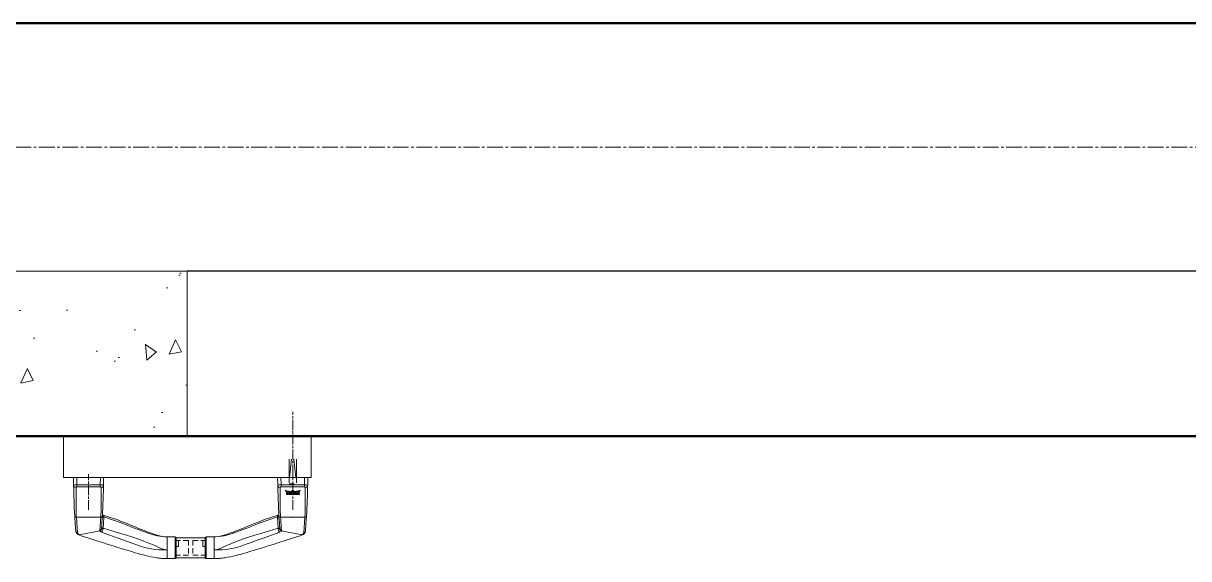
# Model space of a CAD drawing. Header units: millimetres. Extents: x -7155 to 483283, y -227682 to 148426.
# Drawn here: x 47861 to 49273, y 90402 to 91050 of the extents above; entities that cross this region are included whole.
import ezdxf

# ---------------------------------------------------------------- set-up
doc = ezdxf.new("R2010")
doc.units = ezdxf.units.MM
for name, pattern in [('CENTER2', [28.575, 19.05, -3.175, 3.175, -3.175]), ('CENTERLINE', [30, 12, -1.5, 3, -1.5, 12]), ('HIDDEN', [9.525, 6.35, -3.175])]:
    doc.linetypes.add(name, pattern=pattern)
for name, color, linetype, lineweight in [('АР_Двери_внутренние_антипаника', 7, 'Continuous', 0), ('АР_Стены ПЕНОблок', 52, 'Continuous', 20), ('АР_Штриховка', 8, 'Continuous', 0)]:
    doc.layers.add(name, color=color, linetype=linetype, lineweight=lineweight)
for name, color, linetype, lineweight, true_color in [('АР_Оси_РД_100', 7, 'Continuous', 0, 0x525252), ('РД_Витраж_вн', 7, 'Continuous', 25, 0x148aff), ('РД_Оси_100', 7, 'Continuous', 0, 0x525252), ('РД_проем_инж перемыч_фахверк', 7, 'Continuous', 18, 0xff1f1f)]:
    doc.layers.add(name, color=color, linetype=linetype, lineweight=lineweight, true_color=true_color)
doc.layers.add('КР_Балки-0.5', color=60, linetype='Continuous', lineweight=50, plot=False)
doc.layers.add('РД_Проем', color=230, linetype='Continuous', lineweight=0, plot=False)

# ---------------------------------------------------------------- blocks, each defined once
blk = doc.blocks.new('СОШ_2200_АР_ОСИ_М100_28.05.24')
at = {"layer": 'АР_Оси_РД_100', "linetype": 'CENTER2'}
blk.add_line((-5954.958, 90900), (119910, 90900), dxfattribs=at)

msp = doc.modelspace()

# ---------------------------------------------------------------- hatches: boundary and pattern name
at = {"layer": 'АР_Штриховка', "linetype": 'Continuous', "lineweight": 0, "true_color": 0x000000}
h = msp.add_hatch(dxfattribs=at)
h.set_pattern_fill('AR-CONC', color=18, angle=-315, style=0)
h.paths.add_polyline_path([(46250, 90750), (46250, 90550), (48060, 90550), (48060, 90750)], flags=0)

# ---------------------------------------------------------------- linework, layer by layer
at = {"layer": 'АР_Двери_внутренние_антипаника', "color": 18, "linetype": 'CENTERLINE', "true_color": 0x000000}
for p, q in [((48187.7, 90504), (48187.7, 90579.7)), ((47940.5, 90460.8), (47940.5, 90504)), ((48187.7, 90460.8), (48187.7, 90504))]:
    msp.add_line(p, q, dxfattribs=at)
at = {"layer": 'АР_Двери_внутренние_антипаника', "color": 18, "lineweight": 0, "ltscale": 2, "true_color": 0x000000}
for p, q in [((47910, 90500), (47910, 90550)), ((47910, 90550), (48210, 90550)), ((48210, 90550), (48210, 90500)), ((48210, 90500), (47910, 90500))]:
    msp.add_line(p, q, dxfattribs=at)
at = {"layer": 'АР_Двери_внутренние_антипаника', "color": 18, "linetype": 'Continuous', "true_color": 0x000000}
for p, q in [((48183.2, 90500), (48183.2, 90522.2)), ((48183.9, 90500), (48186.2, 90522.2)), ((48189.1, 90522.2), (48191.4, 90500)), ((48192.2, 90500), (48192.2, 90522.2)), ((47958.7, 90500), (47922.2, 90500)), ((47922.2, 90500), (47922.3, 90490.6)), ((47926.3, 90491.3), (47926.2, 90500)), ((47954.7, 90500), (47954.6, 90491.3)), ((47958.6, 90490.6), (47958.7, 90500)), ((48169.4, 90500), (48205.9, 90500)), ((48169.5, 90490.6), (48169.4, 90500)), ((48173.4, 90500), (48173.5, 90491.3)), ((48201.8, 90491.3), (48201.9, 90500)), ((48205.9, 90500), (48205.8, 90490.6)), ((47922.6, 90490.8), (47922.3, 90490.6)), ((47922.6, 90489.7), (47922.3, 90490.6)), ((47923.4, 90491), (47922.6, 90490.8)), ((47922.8, 90489.2), (47922.6, 90489.7)), ((47923.2, 90488.8), (47922.8, 90489.2)), ((47923.7, 90488.5), (47923.2, 90488.8)), ((47924.1, 90491.1), (47923.4, 90491)), ((47924.2, 90488.3), (47923.7, 90488.5)), ((47924.8, 90491.2), (47924.1, 90491.1)), ((47925.3, 90488.1), (47924.2, 90488.3)), ((47925.6, 90491.2), (47924.8, 90491.2)), ((47925.3, 90488.4), (47925.6, 90488.6)), ((47925.3, 90488.1), (47925.3, 90488.4)), ((47925.3, 90484.5), (47925.3, 90488.1)), ((47926.3, 90491.3), (47925.6, 90491.2)), ((47925.6, 90488.6), (47925.9, 90488.7)), ((47925.9, 90488.7), (47926.1, 90488.7)), ((47926.1, 90488.7), (47926.3, 90488.7)), ((47954.6, 90491.3), (47926.3, 90491.3)), ((47926.3, 90491.3), (47926.3, 90488.7)), ((47926.3, 90488.7), (47954.6, 90488.7)), ((47954.6, 90491.3), (47954.6, 90488.7)), ((47955.4, 90491.2), (47954.6, 90491.3)), ((47954.6, 90488.7), (47954.8, 90488.7)), ((47954.8, 90488.7), (47955, 90488.7)), ((47955, 90488.7), (47955.2, 90488.6)), ((47955.2, 90488.6), (47955.4, 90488.6)), ((47956.2, 90491.2), (47955.4, 90491.2)), ((47955.4, 90488.6), (47955.6, 90488.4)), ((47955.6, 90488.4), (47955.7, 90488.1)), ((47956.8, 90488.3), (47955.7, 90488.1)), ((47955.7, 90488.1), (47955.7, 90484.5)), ((47956.9, 90491.1), (47956.2, 90491.2)), ((47957.3, 90488.5), (47956.8, 90488.3)), ((47957.5, 90491), (47956.9, 90491.1)), ((47957.8, 90488.8), (47957.3, 90488.5)), ((47957.4, 90455.1), (47958.5, 90486.3)), ((47958.3, 90490.8), (47957.5, 90491)), ((47958.1, 90489.2), (47957.8, 90488.8)), ((47958.4, 90489.7), (47958.1, 90489.2)), ((47958.6, 90490.6), (47958.3, 90490.8)), ((47958.6, 90490.6), (47958.4, 90489.7)), ((47958.5, 90486.3), (47958.6, 90488.5)), ((47958.6, 90488.5), (47958.6, 90490.6)), ((48169.5, 90490.6), (48169.8, 90490.8)), ((48169.6, 90488.5), (48169.5, 90490.6)), ((48169.5, 90490.6), (48169.7, 90489.7)), ((48169.6, 90486.3), (48169.6, 90488.5)), ((48170.7, 90455.1), (48169.6, 90486.3)), ((48169.7, 90489.7), (48170, 90489.2)), ((48169.8, 90490.8), (48170.6, 90491)), ((48170, 90489.2), (48170.4, 90488.8)), ((48170.4, 90488.8), (48170.8, 90488.5)), ((48170.6, 90491), (48171.2, 90491.1)), ((48170.8, 90488.5), (48171.4, 90488.3)), ((48171.2, 90491.1), (48172, 90491.2)), ((48171.4, 90488.3), (48172.4, 90488.1)), ((48172, 90491.2), (48172.7, 90491.2)), ((48172.5, 90488.4), (48172.4, 90488.1)), ((48172.4, 90488.1), (48172.5, 90484.5)), ((48172.8, 90488.6), (48172.5, 90488.4)), ((48172.7, 90491.2), (48173.5, 90491.3)), ((48172.9, 90488.6), (48172.8, 90488.6)), ((48173.1, 90488.7), (48172.9, 90488.6)), ((48173.3, 90488.7), (48173.1, 90488.7)), ((48173.5, 90488.7), (48173.3, 90488.7)), ((48173.5, 90491.3), (48201.8, 90491.3)), ((48173.5, 90491.3), (48173.5, 90488.7)), ((48201.8, 90488.7), (48173.5, 90488.7)), ((48180.7, 90484), (48178.5, 90484.9)), ((48178.5, 90484.9), (48178.5, 90484.7)), ((48180.7, 90483.8), (48178.5, 90484.7)), ((48178.5, 90484.7), (48180, 90481.6)), ((48187.7, 90485), (48185.7, 90483.1)), ((48187.7, 90484.8), (48185.7, 90482.9)), ((48187.7, 90485), (48187.7, 90484.8)), ((48189.6, 90483.1), (48187.7, 90485)), ((48189.6, 90482.9), (48187.7, 90484.8)), ((48196.8, 90484.9), (48194.6, 90484)), ((48196.8, 90484.7), (48194.6, 90483.8)), ((48195.3, 90481.6), (48196.8, 90484.7)), ((48196.8, 90484.9), (48196.8, 90484.7)), ((48201.8, 90491.3), (48201.8, 90488.7)), ((48201.8, 90491.3), (48202.6, 90491.2)), ((48202, 90488.7), (48201.8, 90488.7)), ((48202.2, 90488.7), (48202, 90488.7)), ((48202.6, 90488.6), (48202.2, 90488.7)), ((48202.6, 90491.2), (48203.4, 90491.2)), ((48202.8, 90488.4), (48202.6, 90488.6)), ((48202.9, 90488.1), (48202.8, 90488.4)), ((48202.8, 90484.5), (48202.9, 90488.1)), ((48202.9, 90488.1), (48203.9, 90488.3)), ((48203.4, 90491.2), (48204.1, 90491.1)), ((48203.9, 90488.3), (48204.5, 90488.5)), ((48204.1, 90491.1), (48204.7, 90491)), ((48204.5, 90488.5), (48204.9, 90488.8)), ((48204.7, 90491), (48205.5, 90490.8)), ((48204.9, 90488.8), (48205.3, 90489.2)), ((48205.3, 90489.2), (48205.6, 90489.7)), ((48205.5, 90490.8), (48205.8, 90490.6)), ((48205.6, 90489.7), (48205.8, 90490.6)), ((47925.3, 90480.4), (47925.3, 90484.5)), ((47925.3, 90476.6), (47925.3, 90480.4)), ((47925.3, 90471.9), (47925.3, 90476.6)), ((47925.3, 90468), (47925.3, 90471.9)), ((47955.7, 90484.5), (47955.7, 90480.2)), ((47955.7, 90480.2), (47955.7, 90476.4)), ((47955.7, 90476.4), (47955.7, 90471.6)), ((47955.7, 90471.6), (47955.7, 90467.7)), ((48172.5, 90484.5), (48172.5, 90480.2)), ((48172.5, 90480.2), (48172.5, 90476.4)), ((48172.5, 90476.4), (48172.5, 90471.6)), ((48172.5, 90471.6), (48172.5, 90467.7)), ((48180, 90481.6), (48181.1, 90481.6)), ((48181.6, 90481.4), (48180.1, 90481.4)), ((48180.1, 90481.4), (48180.1, 90481.2)), ((48181.6, 90481.2), (48180.1, 90481.2)), ((48180.1, 90481.2), (48180.1, 90479.5)), ((48180.1, 90479.5), (48181.6, 90479.5)), ((48181.1, 90481.6), (48180.4, 90483.1)), ((48180.4, 90483.1), (48182.3, 90482.6)), ((48181.1, 90481.8), (48180.5, 90483)), ((48183.1, 90483.4), (48180.7, 90484)), ((48183.1, 90483.2), (48180.7, 90483.8)), ((48181.5, 90480.9), (48180.8, 90480.9)), ((48180.8, 90480.9), (48180.8, 90479.8)), ((48180.8, 90480.1), (48181.5, 90480.1)), ((48180.8, 90479.8), (48181.5, 90479.8)), ((48181.1, 90481.8), (48181.1, 90481.6)), ((48181.6, 90480.8), (48181.5, 90480.9)), ((48181.5, 90480.1), (48181.5, 90479.8)), ((48181.5, 90480.1), (48181.6, 90480.1)), ((48181.5, 90479.8), (48181.6, 90479.8)), ((48181.6, 90481.4), (48181.6, 90481.2)), ((48181.8, 90481.4), (48181.6, 90481.4)), ((48181.8, 90481.2), (48181.6, 90481.2)), ((48181.7, 90480.8), (48181.6, 90480.8)), ((48181.6, 90480.1), (48181.7, 90480.1)), ((48181.6, 90479.8), (48181.7, 90479.8)), ((48181.6, 90479.5), (48181.8, 90479.5)), ((48181.8, 90480.8), (48181.7, 90480.8)), ((48181.7, 90480.8), (48181.7, 90480.8)), ((48181.7, 90480.1), (48181.7, 90480.1)), ((48181.7, 90480.1), (48181.8, 90480.1)), ((48181.7, 90479.8), (48181.7, 90479.9)), ((48181.7, 90479.9), (48181.8, 90479.9)), ((48181.9, 90481.4), (48181.8, 90481.4)), ((48181.9, 90481.2), (48181.8, 90481.2)), ((48181.9, 90480.7), (48181.8, 90480.8)), ((48181.8, 90480.1), (48181.9, 90480.2)), ((48181.8, 90480.1), (48181.8, 90480.1)), ((48181.8, 90479.9), (48181.8, 90479.9)), ((48181.8, 90479.9), (48181.9, 90479.9)), ((48181.8, 90479.5), (48182, 90479.5)), ((48182.1, 90481.4), (48181.9, 90481.4)), ((48182.1, 90481.1), (48181.9, 90481.2)), ((48181.9, 90480.6), (48181.9, 90480.7)), ((48181.9, 90480.7), (48181.9, 90480.7)), ((48181.9, 90480.7), (48181.9, 90480.7)), ((48181.9, 90480.1), (48181.9, 90480.6)), ((48181.9, 90480.3), (48181.9, 90480.1)), ((48181.9, 90480.2), (48181.9, 90480.3)), ((48181.9, 90480.2), (48181.9, 90480.2)), ((48181.9, 90480.2), (48181.9, 90480.2)), ((48181.9, 90480), (48181.9, 90480.1)), ((48181.9, 90479.9), (48181.9, 90480)), ((48181.9, 90480), (48181.9, 90480)), ((48182, 90479.5), (48182.2, 90479.6)), ((48182.2, 90481.3), (48182.1, 90481.4)), ((48182.2, 90481.1), (48182.1, 90481.1)), ((48182.4, 90481.2), (48182.2, 90481.3)), ((48182.4, 90481), (48182.2, 90481.1)), ((48182.2, 90479.6), (48182.3, 90479.6)), ((48182.3, 90482.6), (48184.2, 90482.3)), ((48182.3, 90479.6), (48182.4, 90479.7)), ((48182.5, 90481.1), (48182.4, 90481.2)), ((48182.4, 90481.2), (48182.4, 90481.2)), ((48182.4, 90480.9), (48182.4, 90481)), ((48182.5, 90480.8), (48182.4, 90480.9)), ((48182.4, 90479.7), (48182.5, 90479.8)), ((48182.6, 90481), (48182.5, 90481.1)), ((48182.6, 90480.8), (48182.5, 90480.8)), ((48182.5, 90479.8), (48182.6, 90479.9)), ((48182.6, 90480.9), (48182.6, 90481)), ((48182.6, 90480.9), (48182.6, 90480.7)), ((48182.6, 90480.7), (48182.6, 90480.8)), ((48182.6, 90480), (48182.6, 90480.7)), ((48182.6, 90479.9), (48182.6, 90480)), ((48185.7, 90483.1), (48183.1, 90483.4)), ((48185.7, 90482.9), (48183.1, 90483.2)), ((48183.2, 90481.1), (48183.1, 90481)), ((48183.1, 90481), (48183.1, 90480.9)), ((48183.1, 90480.9), (48183.1, 90480.7)), ((48183.2, 90480.9), (48183.1, 90480.8)), ((48183.1, 90480.8), (48183.1, 90480.7)), ((48183.1, 90480.7), (48183.1, 90480)), ((48183.1, 90480), (48183.1, 90479.9)), ((48183.1, 90479.9), (48183.2, 90479.8)), ((48183.3, 90481.2), (48183.2, 90481.1)), ((48183.3, 90481), (48183.2, 90480.9)), ((48183.2, 90479.8), (48183.2, 90479.7)), ((48183.2, 90479.7), (48183.3, 90479.7)), ((48183.4, 90481.3), (48183.3, 90481.2)), ((48183.4, 90481), (48183.3, 90481)), ((48183.3, 90479.7), (48183.4, 90479.6)), ((48183.5, 90481.3), (48183.4, 90481.3)), ((48183.5, 90481.1), (48183.4, 90481)), ((48183.4, 90479.6), (48183.6, 90479.5)), ((48183.7, 90481.4), (48183.5, 90481.3)), ((48183.7, 90481.2), (48183.5, 90481.1)), ((48183.6, 90479.5), (48183.7, 90479.5)), ((48183.9, 90481.4), (48183.7, 90481.4)), ((48183.9, 90481.2), (48183.7, 90481.2)), ((48183.7, 90479.5), (48183.9, 90479.5)), ((48184.1, 90481.4), (48183.9, 90481.4)), ((48184.1, 90481.2), (48183.9, 90481.2)), ((48184, 90480.8), (48183.9, 90480.8)), ((48183.9, 90480.8), (48183.9, 90480.7)), ((48183.9, 90480.7), (48183.9, 90480.7)), ((48183.9, 90480.7), (48183.9, 90480.7)), ((48183.9, 90480.7), (48183.9, 90480.6)), ((48183.9, 90480.6), (48183.9, 90480.1)), ((48183.9, 90480.3), (48183.9, 90480.2)), ((48183.9, 90480.2), (48183.9, 90480.2)), ((48183.9, 90480.2), (48183.9, 90480.2)), ((48183.9, 90480.2), (48184, 90480.1)), ((48183.9, 90480.1), (48183.9, 90480)), ((48183.9, 90480), (48183.9, 90480)), ((48183.9, 90480), (48183.9, 90479.9)), ((48183.9, 90479.9), (48184, 90479.9)), ((48183.9, 90479.5), (48184.1, 90479.5)), ((48184.1, 90480.8), (48184, 90480.8)), ((48184, 90480.1), (48184, 90480.1)), ((48184, 90480.1), (48184.1, 90480.1)), ((48184, 90479.9), (48184, 90479.9)), ((48184, 90479.9), (48184.1, 90479.8)), ((48184.1, 90481.4), (48184.1, 90481.2)), ((48184.6, 90481.4), (48184.1, 90481.4)), ((48184.6, 90481.2), (48184.1, 90481.2)), ((48184.2, 90480.8), (48184.1, 90480.8)), ((48184.1, 90480.8), (48184.1, 90480.8)), ((48184.1, 90480.1), (48184.2, 90480.1)), ((48184.1, 90479.8), (48184.2, 90479.8)), ((48184.1, 90479.5), (48184.6, 90479.5)), ((48184.2, 90482.3), (48186.2, 90482.1)), ((48184.3, 90480.9), (48184.2, 90480.8)), ((48184.2, 90480.1), (48184.3, 90480.1)), ((48184.2, 90479.8), (48184.3, 90479.8)), ((48184.4, 90480.9), (48184.3, 90480.9)), ((48184.3, 90480.1), (48184.3, 90479.8)), ((48184.3, 90480.1), (48184.4, 90480.1)), ((48184.3, 90479.8), (48184.4, 90479.8)), ((48184.5, 90480.8), (48184.4, 90480.9)), ((48184.4, 90480.1), (48184.4, 90479.8)), ((48184.4, 90480.1), (48184.5, 90480.1)), ((48184.4, 90479.8), (48184.5, 90479.8)), ((48184.6, 90480.8), (48184.5, 90480.8)), ((48184.5, 90480.1), (48184.6, 90480.1)), ((48184.5, 90479.8), (48184.6, 90479.8)), ((48184.6, 90481.4), (48184.6, 90481.2)), ((48184.8, 90481.4), (48184.6, 90481.4)), ((48184.8, 90481.2), (48184.6, 90481.2)), ((48184.7, 90480.8), (48184.6, 90480.8)), ((48184.6, 90480.1), (48184.6, 90480.1)), ((48184.6, 90480.1), (48184.7, 90480.1)), ((48184.6, 90479.8), (48184.6, 90479.9)), ((48184.6, 90479.9), (48184.7, 90479.9)), ((48184.6, 90479.5), (48184.8, 90479.5)), ((48184.8, 90480.7), (48184.7, 90480.8)), ((48184.7, 90480.8), (48184.7, 90480.8)), ((48184.7, 90480.1), (48184.8, 90480.2)), ((48184.7, 90480.1), (48184.7, 90480.1)), ((48184.7, 90479.9), (48184.7, 90479.9)), ((48184.7, 90479.9), (48184.8, 90479.9)), ((48185, 90481.4), (48184.8, 90481.4)), ((48185, 90481.2), (48184.8, 90481.2)), ((48184.8, 90480.6), (48184.8, 90480.7)), ((48184.8, 90480.7), (48184.8, 90480.7)), ((48184.8, 90480.7), (48184.8, 90480.7)), ((48184.8, 90480.1), (48184.8, 90480.6)), ((48184.8, 90480.3), (48184.8, 90480.1)), ((48184.8, 90480.2), (48184.8, 90480.3)), ((48184.8, 90480.2), (48184.8, 90480.2)), ((48184.8, 90480.2), (48184.8, 90480.2)), ((48184.8, 90480), (48184.8, 90480.1)), ((48184.8, 90479.9), (48184.8, 90480)), ((48184.8, 90480), (48184.8, 90480)), ((48184.8, 90479.5), (48185, 90479.5)), ((48185.1, 90481.4), (48185, 90481.4)), ((48185.1, 90481.1), (48185, 90481.2)), ((48185, 90479.5), (48185.2, 90479.6)), ((48185.3, 90481.3), (48185.1, 90481.4)), ((48185.3, 90481.1), (48185.1, 90481.1)), ((48185.2, 90479.6), (48185.3, 90479.6)), ((48185.4, 90481.2), (48185.3, 90481.3)), ((48185.4, 90481), (48185.3, 90481.1)), ((48185.3, 90479.6), (48185.4, 90479.7)), ((48185.5, 90481.2), (48185.4, 90481.2)), ((48185.5, 90480.9), (48185.4, 90481)), ((48185.4, 90479.7), (48185.5, 90479.8)), ((48185.5, 90481.1), (48185.5, 90481.2)), ((48185.6, 90481), (48185.5, 90481.1)), ((48185.5, 90480.8), (48185.5, 90480.9)), ((48185.6, 90480.8), (48185.5, 90480.8)), ((48185.5, 90479.8), (48185.6, 90479.9)), ((48185.6, 90480.9), (48185.6, 90481)), ((48185.6, 90480.9), (48185.6, 90480.7)), ((48185.6, 90480.7), (48185.6, 90480.8)), ((48185.6, 90480), (48185.6, 90480.7)), ((48185.6, 90479.9), (48185.6, 90480)), ((48185.7, 90483.1), (48185.7, 90482.9)), ((48187.7, 90481.4), (48186.1, 90481.4)), ((48186.1, 90481.4), (48186.1, 90481.2)), ((48187.7, 90481.2), (48186.1, 90481.2)), ((48186.1, 90481.2), (48186.1, 90479.5)), ((48186.1, 90479.5), (48186.8, 90479.5)), ((48186.2, 90482.1), (48187.7, 90483.5)), ((48187.4, 90480.9), (48186.8, 90480.9)), ((48186.8, 90480.9), (48186.8, 90480.5)), ((48186.8, 90480.7), (48187.4, 90480.7)), ((48186.8, 90480.5), (48187.4, 90480.5)), ((48186.8, 90480.2), (48187.2, 90480.2)), ((48186.8, 90479.5), (48186.8, 90480.2)), ((48187.2, 90480.2), (48187.7, 90479.5)), ((48187.5, 90480.9), (48187.4, 90480.9)), ((48187.4, 90480.7), (48187.4, 90480.5)), ((48187.4, 90480.7), (48187.5, 90480.7)), ((48187.4, 90480.5), (48187.5, 90480.5)), ((48187.6, 90480.9), (48187.5, 90480.9)), ((48187.5, 90480.9), (48187.5, 90480.9)), ((48187.5, 90480.7), (48187.5, 90480.7)), ((48187.5, 90480.7), (48187.6, 90480.7)), ((48187.5, 90480.5), (48187.5, 90480.5)), ((48187.5, 90480.5), (48187.6, 90480.5)), ((48187.6, 90480.8), (48187.6, 90480.9)), ((48187.6, 90480.7), (48187.7, 90480.8)), ((48187.7, 90480.8), (48187.6, 90480.8)), ((48187.6, 90480.8), (48187.6, 90480.8)), ((48187.6, 90480.7), (48187.6, 90480.7)), ((48187.6, 90480.5), (48187.6, 90480.5)), ((48187.6, 90480.5), (48187.7, 90480.5)), ((48187.7, 90483.5), (48189.1, 90482.1)), ((48187.7, 90481.4), (48187.7, 90481.2)), ((48187.8, 90481.4), (48187.7, 90481.4)), ((48187.8, 90481.2), (48187.7, 90481.2)), ((48187.7, 90480.8), (48187.7, 90480.8)), ((48187.7, 90480.7), (48187.7, 90480.8)), ((48187.7, 90480.8), (48187.7, 90480.8)), ((48187.7, 90480.7), (48187.7, 90480.6)), ((48187.7, 90480.6), (48187.7, 90480.7)), ((48187.7, 90480.7), (48187.7, 90480.7)), ((48187.7, 90480.5), (48187.7, 90480.6)), ((48187.7, 90480.6), (48187.7, 90480.6)), ((48187.7, 90480.6), (48187.7, 90480.6)), ((48187.7, 90479.5), (48188.6, 90479.5)), ((48188, 90481.4), (48187.8, 90481.4)), ((48188, 90481.2), (48187.8, 90481.2)), ((48188.1, 90481.4), (48188, 90481.4)), ((48188.1, 90481.1), (48188, 90481.2)), ((48188, 90480.2), (48188.2, 90480.3)), ((48188.6, 90479.5), (48188, 90480.2)), ((48188.2, 90481.3), (48188.1, 90481.4)), ((48188.2, 90481.1), (48188.1, 90481.1)), ((48188.4, 90481.2), (48188.2, 90481.3)), ((48188.4, 90481), (48188.2, 90481.1)), ((48188.2, 90480.3), (48188.3, 90480.3)), ((48188.6, 90479.7), (48188.2, 90480.3)), ((48188.3, 90480.3), (48188.4, 90480.4)), ((48188.5, 90481.1), (48188.4, 90481.2)), ((48188.4, 90481.2), (48188.4, 90481.2)), ((48188.4, 90480.9), (48188.4, 90481)), ((48188.5, 90480.8), (48188.4, 90480.9)), ((48188.4, 90480.4), (48188.5, 90480.5)), ((48188.5, 90481), (48188.5, 90481.1)), ((48188.5, 90480.9), (48188.5, 90481)), ((48188.5, 90480.7), (48188.5, 90480.8)), ((48188.5, 90480.8), (48188.5, 90480.8)), ((48188.5, 90480.6), (48188.5, 90480.7)), ((48188.5, 90480.5), (48188.5, 90480.6)), ((48188.6, 90479.7), (48188.6, 90479.5)), ((48189.1, 90482.1), (48191.1, 90482.3)), ((48189.1, 90481.4), (48189.1, 90481.2)), ((48190.4, 90481.4), (48189.1, 90481.4)), ((48190.4, 90481.2), (48189.1, 90481.2)), ((48189.1, 90481.2), (48189.1, 90479.5)), ((48189.1, 90479.5), (48189.9, 90479.5)), ((48192.2, 90483.4), (48189.6, 90483.1)), ((48192.2, 90483.2), (48189.6, 90482.9)), ((48189.6, 90483.1), (48189.6, 90482.9)), ((48189.9, 90479.5), (48189.9, 90480.7)), ((48189.9, 90480.7), (48190.1, 90480.7)), ((48190.1, 90480.7), (48190.6, 90479.5)), ((48190.4, 90481.4), (48190.4, 90481.2)), ((48190.8, 90480.5), (48190.4, 90481.4)), ((48190.8, 90480.2), (48190.4, 90481.2)), ((48190.6, 90479.5), (48191.3, 90479.5)), ((48190.8, 90480.5), (48190.8, 90480.2)), ((48191.1, 90480.5), (48190.8, 90480.5)), ((48191.1, 90480.2), (48190.8, 90480.2)), ((48191.1, 90482.3), (48193, 90482.6)), ((48191.5, 90481.4), (48191.1, 90480.5)), ((48191.5, 90481.2), (48191.1, 90480.2)), ((48191.1, 90480.5), (48191.1, 90480.2)), ((48191.3, 90479.5), (48191.7, 90480.7)), ((48191.5, 90481.4), (48191.5, 90481.2)), ((48192.7, 90481.4), (48191.5, 90481.4)), ((48192.7, 90481.2), (48191.5, 90481.2)), ((48191.7, 90480.7), (48192, 90480.7)), ((48192, 90480.7), (48192, 90479.5)), ((48192, 90479.5), (48192.7, 90479.5)), ((48194.6, 90484), (48192.2, 90483.4)), ((48194.6, 90483.8), (48192.2, 90483.2)), ((48192.7, 90481.4), (48192.7, 90481.2)), ((48192.7, 90479.5), (48192.7, 90481.2)), ((48193, 90482.6), (48194.9, 90483.1)), ((48193.9, 90481.4), (48193.1, 90479.7)), ((48193.9, 90481.2), (48193.1, 90479.5)), ((48193.1, 90479.7), (48193.1, 90479.5)), ((48193.1, 90479.5), (48194, 90479.5)), ((48193.9, 90481.4), (48193.9, 90481.2)), ((48195.4, 90481.4), (48193.9, 90481.4)), ((48195.4, 90481.2), (48193.9, 90481.2)), ((48194, 90479.5), (48194.1, 90479.8)), ((48194.1, 90479.8), (48195.2, 90479.8)), ((48194.9, 90483.1), (48194.2, 90481.6)), ((48194.8, 90483), (48194.2, 90481.8)), ((48194.2, 90481.8), (48194.2, 90481.6)), ((48194.2, 90481.6), (48195.3, 90481.6)), ((48194.4, 90480.7), (48194.2, 90480.1)), ((48194.2, 90480.3), (48195, 90480.3)), ((48194.2, 90480.1), (48195.1, 90480.1)), ((48194.9, 90480.7), (48194.4, 90480.7)), ((48195.1, 90480.1), (48194.9, 90480.7)), ((48195.2, 90479.8), (48195.3, 90479.5)), ((48195.3, 90479.5), (48196.1, 90479.5)), ((48195.4, 90481.4), (48195.4, 90481.2)), ((48196.1, 90479.7), (48195.4, 90481.4)), ((48196.1, 90479.5), (48195.4, 90481.2)), ((48196.1, 90479.7), (48196.1, 90479.5)), ((48202.8, 90480.4), (48202.8, 90484.5)), ((48202.8, 90476.6), (48202.8, 90480.4)), ((48202.9, 90471.9), (48202.8, 90476.6)), ((48202.9, 90468), (48202.9, 90471.9)), ((47925.3, 90463.8), (47925.3, 90468)), ((47925.4, 90460.1), (47925.3, 90463.8)), ((47925.5, 90456.1), (47925.4, 90460.1)), ((47955.6, 90458.4), (47955.5, 90455.3)), ((47955.7, 90464.4), (47955.6, 90461.5)), ((47955.6, 90461.5), (47955.6, 90458.4)), ((47955.7, 90467.7), (47955.7, 90464.4)), ((48172.5, 90467.7), (48172.5, 90464.4)), ((48172.5, 90464.4), (48172.5, 90461.5)), ((48172.5, 90461.5), (48172.6, 90458.4)), ((48172.6, 90458.4), (48172.7, 90455.3)), ((48202.7, 90456.1), (48202.8, 90460.1)), ((48202.8, 90463.8), (48202.9, 90468)), ((48202.8, 90460.1), (48202.8, 90463.8)), ((47923.7, 90453.7), (47923.8, 90453.1)), ((47923.8, 90453.1), (47924.3, 90452.5)), ((47923.8, 90453), (47924.4, 90444.2)), ((47924, 90451.2), (47923.9, 90451.5)), ((47924.3, 90452.5), (47924.9, 90452.2)), ((47924.4, 90444.2), (47925.1, 90434.9)), ((47924.9, 90452.2), (47925.6, 90452.1)), ((47925.6, 90452.1), (47925.5, 90456.1)), ((47955.3, 90452.1), (47925.6, 90452.1)), ((47955.2, 90452.1), (47925.8, 90452.1)), ((47927.1, 90433.3), (47925.8, 90452.1)), ((47954.6, 90443), (47954.4, 90440.1)), ((47954.8, 90445.8), (47954.6, 90443)), ((47955, 90448.7), (47954.8, 90445.8)), ((47955.2, 90452.1), (47955, 90448.7)), ((47955.5, 90452.1), (47955.2, 90452.1)), ((47955.5, 90455.3), (47955.3, 90452.1)), ((47955.3, 90452.1), (47956.1, 90452.2)), ((47955.5, 90452.1), (47955.5, 90452.1)), ((47956.1, 90452.2), (47956.7, 90452.5)), ((47956.7, 90452.5), (47957.1, 90453.1)), ((47956.9, 90449.7), (47956.9, 90449.6)), ((47957.1, 90449.7), (47956.9, 90449.7)), ((47956.9, 90449.6), (47956.9, 90449)), ((47956.9, 90449), (47956.9, 90449.1)), ((47957.1, 90453.1), (47957.3, 90453.7)), ((47957.3, 90452.9), (47957.1, 90452.9)), ((47957.2, 90451.3), (47957.1, 90450.3)), ((47957.1, 90450.3), (47957.1, 90449.8)), ((47957.1, 90449.8), (47957.1, 90449.8)), ((47957.3, 90452.9), (47957.2, 90451.3)), ((47957.3, 90453.7), (47957.4, 90455.1)), ((47957.4, 90454.9), (47957.3, 90452.9)), ((47957.4, 90455.1), (47958.1, 90454.7)), ((47957.4, 90454.7), (47957.5, 90454.1)), ((47957.5, 90454.1), (47957.6, 90454)), ((47957.6, 90454), (47957.7, 90453.8)), ((47957.7, 90453.8), (47957.9, 90453.6)), ((47957.9, 90453.6), (47958.2, 90453.1)), ((47958.1, 90454.7), (47966.8, 90451.8)), ((47958.1, 90454.7), (47958.4, 90454.5)), ((47958.2, 90453.1), (47958.8, 90452.5)), ((47958.2, 90438.8), (47958.6, 90444.5)), ((47958.4, 90454.5), (47958.7, 90454.1)), ((47958.6, 90444.5), (47959, 90451.9)), ((47958.7, 90454.1), (47958.9, 90453.6)), ((47958.8, 90452.5), (47959, 90452.4)), ((47958.9, 90453.6), (47959, 90452.4)), ((47959, 90452.4), (47969.3, 90449)), ((47959, 90451.9), (47959, 90452.4)), ((47966.8, 90451.8), (47974.5, 90449.1)), ((47969.3, 90449), (47978.6, 90445.6)), ((47974.5, 90449.1), (47981.2, 90446.6)), ((47978.6, 90445.6), (47987.1, 90442.4)), ((47981.2, 90446.6), (47987.1, 90444.3)), ((47987.1, 90444.3), (47992.3, 90442.2)), ((47987.1, 90442.4), (47994.8, 90439.4)), ((48141, 90442.4), (48133.3, 90439.4)), ((48141, 90444.3), (48135.8, 90442.2)), ((48146.9, 90446.6), (48141, 90444.3)), ((48149.5, 90445.6), (48141, 90442.4)), ((48153.6, 90449.1), (48146.9, 90446.6)), ((48158.8, 90449), (48149.5, 90445.6)), ((48161.3, 90451.8), (48153.6, 90449.1)), ((48169.1, 90452.4), (48158.8, 90449)), ((48170.1, 90454.7), (48161.3, 90451.8)), ((48169.2, 90453.6), (48169.1, 90452.4)), ((48169.3, 90452.5), (48169.1, 90452.4)), ((48169.1, 90451.9), (48169.1, 90452.4)), ((48169.6, 90444.5), (48169.1, 90451.9)), ((48169.4, 90454.1), (48169.2, 90453.6)), ((48169.9, 90453.1), (48169.3, 90452.5)), ((48169.7, 90454.5), (48169.4, 90454.1)), ((48170, 90438.8), (48169.6, 90444.5)), ((48170.1, 90454.7), (48169.7, 90454.5)), ((48170.3, 90453.6), (48169.9, 90453.1)), ((48170.7, 90455.1), (48170.1, 90454.7)), ((48170.4, 90453.8), (48170.3, 90453.6)), ((48170.5, 90454), (48170.4, 90453.8)), ((48170.6, 90454.1), (48170.5, 90454)), ((48170.8, 90454.7), (48170.6, 90454.1)), ((48170.8, 90453.7), (48170.7, 90455.1)), ((48170.8, 90454.9), (48170.9, 90452.9)), ((48171, 90453.1), (48170.8, 90453.7)), ((48170.9, 90452.9), (48170.9, 90451.3)), ((48170.9, 90452.9), (48171, 90452.9)), ((48170.9, 90451.3), (48171, 90450.3)), ((48171.4, 90452.5), (48171, 90453.1)), ((48171, 90450.3), (48171, 90449.8)), ((48171, 90449.8), (48171, 90449.8)), ((48171, 90449.7), (48171.2, 90449.7)), ((48171.2, 90449.7), (48171.2, 90449.6)), ((48171.2, 90449.6), (48171.3, 90449)), ((48171.3, 90449), (48171.3, 90449.1)), ((48172.1, 90452.2), (48171.4, 90452.5)), ((48172.8, 90452.1), (48172.1, 90452.2)), ((48172.6, 90452.1), (48172.6, 90452.1)), ((48172.6, 90452.1), (48173, 90452.1)), ((48172.7, 90455.3), (48172.8, 90452.1)), ((48172.8, 90452.1), (48202.5, 90452.1)), ((48173, 90452.1), (48202.3, 90452.1)), ((48173, 90452.1), (48173.2, 90448.7)), ((48173.2, 90448.7), (48173.4, 90445.8)), ((48173.4, 90445.8), (48173.5, 90443)), ((48173.5, 90443), (48173.7, 90440.1)), ((48201.1, 90433.3), (48202.3, 90452.1)), ((48202.5, 90452.1), (48202.7, 90456.1)), ((48203.2, 90452.2), (48202.5, 90452.1)), ((48203.7, 90444.2), (48203.1, 90434.9)), ((48203.9, 90452.5), (48203.2, 90452.2)), ((48204.3, 90453), (48203.7, 90444.2)), ((48204.3, 90453.1), (48203.9, 90452.5)), ((48204.2, 90451.2), (48204.2, 90451.5)), ((48204.5, 90453.7), (48204.3, 90453.1)), ((47925.1, 90434.6), (47925.1, 90434.9)), ((47925.2, 90434.3), (47925.1, 90434.6)), ((47925.7, 90433.8), (47925.2, 90434.3)), ((47925.9, 90432.8), (47925.2, 90434.3)), ((47926.3, 90433.4), (47925.7, 90433.8)), ((47927.7, 90431.1), (47925.9, 90432.8)), ((47927.1, 90433.3), (47926.3, 90433.4)), ((47927.3, 90432.7), (47927.1, 90433.3)), ((47927.9, 90432), (47927.3, 90432.7)), ((47929.4, 90430.2), (47927.7, 90431.1)), ((47927.8, 90431), (47927.7, 90431.1)), ((47928.6, 90430.8), (47927.8, 90431)), ((47929.4, 90430.9), (47927.9, 90432)), ((47929.4, 90430.9), (47928.6, 90430.8)), ((47953.9, 90435.6), (47929.4, 90430.9)), ((47931.3, 90429.6), (47929.4, 90430.2)), ((47940.8, 90426.6), (47931.3, 90429.6)), ((47953.9, 90436.5), (47953.7, 90436)), ((47953.7, 90436), (47953.8, 90435.8)), ((47953.8, 90435.8), (47953.9, 90435.6)), ((47954.1, 90436.9), (47953.9, 90436.5)), ((47953.9, 90435.6), (47954.9, 90436)), ((47953.9, 90435.6), (47954.7, 90434.7)), ((47954.2, 90437.1), (47954.1, 90437)), ((47954.1, 90437), (47954.1, 90436.9)), ((47954.1, 90436.9), (47954.1, 90436.9)), ((47954.1, 90436.9), (47954.1, 90436.9)), ((47954.1, 90436.9), (47954.1, 90436.9)), ((47954.1, 90436.9), (47954.1, 90436.9)), ((47954.1, 90436.9), (47954.1, 90436.9)), ((47954.1, 90436.9), (47954.1, 90436.9)), ((47954.1, 90436.9), (47954.1, 90436.9)), ((47954.1, 90436.9), (47954.1, 90436.9)), ((47954.1, 90436.9), (47954.1, 90436.9)), ((47954.1, 90436.9), (47954.1, 90436.9)), ((47954.1, 90436.9), (47954.1, 90436.9)), ((47954.1, 90436.9), (47954.1, 90436.9)), ((47954.1, 90436.9), (47954.1, 90436.9)), ((47954.4, 90440.1), (47954.2, 90437.2)), ((47954.2, 90437.2), (47954.9, 90437.3)), ((47954.2, 90437.2), (47954.2, 90437.1)), ((47954.7, 90434.7), (47955.2, 90434.2)), ((47954.9, 90437.3), (47955.6, 90437.7)), ((47954.9, 90436), (47955.8, 90436.8)), ((47955.2, 90434.2), (47956, 90433.8)), ((47955.6, 90437.7), (47956, 90438.2)), ((47955.8, 90436.8), (47956.4, 90437.8)), ((47956, 90438.2), (47956.2, 90438.8)), ((47956, 90433.8), (47956.8, 90434.6)), ((47956, 90433.8), (47966.1, 90430.5)), ((47956.3, 90438.8), (47956.2, 90438.7)), ((47956.2, 90438.7), (47956.2, 90438.8)), ((47956.5, 90438.8), (47956.3, 90438.8)), ((47956.4, 90437.8), (47956.6, 90438.7)), ((47956.6, 90438.7), (47956.5, 90438.8)), ((47956.5, 90438.8), (47956.5, 90438.8)), ((47956.8, 90438.6), (47956.6, 90438.7)), ((47957.3, 90438.7), (47956.8, 90438.6)), ((47956.8, 90434.6), (47957.5, 90435.9)), ((47957.7, 90438.8), (47957.3, 90438.7)), ((47957.5, 90435.9), (47958, 90437.4)), ((47957.9, 90438.8), (47957.7, 90438.8)), ((47958.2, 90438.8), (47957.9, 90438.8)), ((47958, 90437.4), (47958.2, 90438.8)), ((47968.5, 90435.6), (47958.2, 90438.8)), ((47958.2, 90438.8), (47958.2, 90438.8)), ((47966.1, 90430.5), (47975.2, 90427.2)), ((47977.9, 90432.8), (47968.5, 90435.6)), ((47986.4, 90430.3), (47977.9, 90432.8)), ((47994.1, 90427.8), (47986.4, 90430.3)), ((47992.3, 90442.2), (47997, 90440.3)), ((47994.8, 90439.4), (48001.8, 90436.6)), ((47997, 90440.3), (48001.1, 90438.6)), ((48001.1, 90438.6), (48004.7, 90437.1)), ((48001.8, 90436.6), (48008.1, 90434.2)), ((48004.7, 90437.1), (48009, 90435.4)), ((48008.1, 90434.2), (48013.9, 90432.2)), ((48009, 90435.4), (48012.6, 90434)), ((48012.6, 90434), (48016.4, 90432.6)), ((48013.9, 90432.2), (48019, 90430.7)), ((48016.4, 90432.6), (48020.5, 90431.2)), ((48019, 90430.7), (48023.6, 90429.7)), ((48020.5, 90431.2), (48024.9, 90430)), ((48023.6, 90429.7), (48026.7, 90429.3)), ((48024.9, 90430), (48029.3, 90428.9)), ((48026.7, 90429.3), (48029.6, 90428.9)), ((48029.2, 90429), (48030.7, 90428.7)), ((48030.7, 90428.7), (48033, 90428.4)), ((48035.5, 90428.3), (48033, 90428.4)), ((48035.5, 90428.3), (48045.5, 90428.3)), ((48035.5, 90428.3), (48035.5, 90428.2)), ((48045.5, 90428.3), (48045.5, 90412.5)), ((48082.7, 90428.3), (48082.7, 90412.5)), ((48092.7, 90428.3), (48082.7, 90428.3)), ((48092.7, 90428.3), (48095.1, 90428.4)), ((48092.7, 90428.3), (48092.7, 90428.2)), ((48097.5, 90428.7), (48095.1, 90428.4)), ((48098.9, 90429), (48097.5, 90428.7)), ((48101.5, 90429.3), (48098.6, 90428.9)), ((48103.2, 90430), (48098.8, 90428.9)), ((48104.6, 90429.7), (48101.5, 90429.3)), ((48107.6, 90431.2), (48103.2, 90430)), ((48109.1, 90430.7), (48104.6, 90429.7)), ((48111.7, 90432.6), (48107.6, 90431.2)), ((48114.3, 90432.2), (48109.1, 90430.7)), ((48115.5, 90434), (48111.7, 90432.6)), ((48120, 90434.2), (48114.3, 90432.2)), ((48119.2, 90435.4), (48115.5, 90434)), ((48123.4, 90437.1), (48119.2, 90435.4)), ((48126.4, 90436.6), (48120, 90434.2)), ((48127.1, 90438.6), (48123.4, 90437.1)), ((48133.3, 90439.4), (48126.4, 90436.6)), ((48131.2, 90440.3), (48127.1, 90438.6)), ((48135.8, 90442.2), (48131.2, 90440.3)), ((48134, 90427.8), (48141.8, 90430.3)), ((48141.8, 90430.3), (48150.3, 90432.8)), ((48150.3, 90432.8), (48159.6, 90435.6)), ((48162, 90430.5), (48153, 90427.2)), ((48159.6, 90435.6), (48170, 90438.8)), ((48172.1, 90433.8), (48162, 90430.5)), ((48170, 90438.8), (48170, 90438.8)), ((48170.1, 90437.4), (48170, 90438.8)), ((48170, 90438.8), (48170.2, 90438.8)), ((48170.6, 90435.9), (48170.1, 90437.4)), ((48170.2, 90438.8), (48170.4, 90438.8)), ((48170.4, 90438.8), (48170.8, 90438.7)), ((48171.3, 90434.6), (48170.6, 90435.9)), ((48170.8, 90438.7), (48171.4, 90438.6)), ((48172.1, 90433.8), (48171.3, 90434.6)), ((48171.4, 90438.6), (48171.5, 90438.7)), ((48171.5, 90438.7), (48171.6, 90438.8)), ((48171.7, 90437.8), (48171.5, 90438.7)), ((48171.6, 90438.8), (48171.7, 90438.8)), ((48171.7, 90438.8), (48171.8, 90438.8)), ((48172.4, 90436.8), (48171.7, 90437.8)), ((48171.8, 90438.8), (48171.9, 90438.7)), ((48172.1, 90438.2), (48171.9, 90438.8)), ((48171.9, 90438.7), (48171.9, 90438.8)), ((48172.6, 90437.7), (48172.1, 90438.2)), ((48172.9, 90434.2), (48172.1, 90433.8)), ((48173.3, 90436), (48172.4, 90436.8)), ((48173.2, 90437.3), (48172.6, 90437.7)), ((48173.5, 90434.7), (48172.9, 90434.2)), ((48173.9, 90437.2), (48173.2, 90437.3)), ((48174.2, 90435.6), (48173.3, 90436)), ((48174.2, 90435.6), (48173.5, 90434.7)), ((48173.7, 90440.1), (48173.9, 90437.2)), ((48173.9, 90437.2), (48174, 90437.1)), ((48174, 90437.1), (48174, 90437)), ((48174, 90437), (48174, 90436.9)), ((48174, 90436.9), (48174.1, 90436.9)), ((48174.1, 90436.9), (48174.1, 90436.9)), ((48174.1, 90436.9), (48174.1, 90436.9)), ((48174.1, 90436.9), (48174.1, 90436.9)), ((48174.1, 90436.9), (48174.1, 90436.9)), ((48174.1, 90436.9), (48174.1, 90436.9)), ((48174.1, 90436.9), (48174.1, 90436.9)), ((48174.1, 90436.9), (48174.1, 90436.9)), ((48174.1, 90436.9), (48174.1, 90436.9)), ((48174.1, 90436.9), (48174.1, 90436.9)), ((48174.1, 90436.9), (48174.1, 90436.9)), ((48174.1, 90436.9), (48174.1, 90436.9)), ((48174.1, 90436.9), (48174.1, 90436.9)), ((48174.1, 90436.9), (48174.3, 90436.5)), ((48174.3, 90435.8), (48174.2, 90435.6)), ((48174.2, 90435.6), (48198.8, 90430.9)), ((48174.3, 90436.5), (48174.4, 90436)), ((48174.4, 90436), (48174.3, 90435.8)), ((48187.3, 90426.6), (48196.8, 90429.6)), ((48196.8, 90429.6), (48198.8, 90430.2)), ((48198.8, 90430.9), (48200.2, 90432)), ((48198.8, 90430.2), (48200.4, 90431.1)), ((48198.8, 90430.9), (48199.6, 90430.8)), ((48199.6, 90430.8), (48200.3, 90431)), ((48200.2, 90432), (48200.9, 90432.7)), ((48200.3, 90431), (48200.4, 90431.1)), ((48200.4, 90431.1), (48202.2, 90432.8)), ((48200.9, 90432.7), (48201.1, 90433.3)), ((48201.1, 90433.3), (48201.8, 90433.4)), ((48201.8, 90433.4), (48202.5, 90433.8)), ((48202.2, 90432.8), (48202.9, 90434.3)), ((48202.5, 90433.8), (48202.9, 90434.3)), ((48202.9, 90434.3), (48203, 90434.6)), ((48203, 90434.6), (48203.1, 90434.9)), ((47949.4, 90423.9), (47940.8, 90426.6)), ((47957.2, 90421.4), (47949.4, 90423.9)), ((47964.1, 90419.2), (47957.2, 90421.4)), ((47970.3, 90417.3), (47964.1, 90419.2)), ((47975.9, 90415.5), (47970.3, 90417.3)), ((47975.2, 90427.2), (47983.3, 90424.2)), ((47981, 90413.9), (47975.9, 90415.5)), ((47983.3, 90424.2), (47990.8, 90421.4)), ((47990.8, 90421.4), (47997.8, 90418.9)), ((48001.1, 90425.3), (47994.1, 90427.8)), ((47997.8, 90418.9), (48004.3, 90416.8)), ((48007.5, 90423), (48001.1, 90425.3)), ((48004.3, 90416.8), (48010.4, 90415)), ((48013.3, 90420.7), (48007.5, 90423)), ((48010.4, 90415), (48016.1, 90413.7)), ((48018.5, 90418.6), (48013.3, 90420.7)), ((48023.2, 90416.6), (48018.5, 90418.6)), ((48026.4, 90415.1), (48023.2, 90416.6)), ((48029.4, 90413.7), (48026.4, 90415.1)), ((48035.5, 90428.2), (48035.5, 90412.5)), ((48046.5, 90413.1), (48046.5, 90427.3)), ((48046.5, 90427.3), (48081.7, 90427.3)), ((48081.7, 90413.1), (48081.7, 90427.3)), ((48092.7, 90428.2), (48092.7, 90412.5)), ((48098.7, 90413.7), (48101.8, 90415.1)), ((48101.8, 90415.1), (48105, 90416.6)), ((48105, 90416.6), (48109.6, 90418.6)), ((48109.6, 90418.6), (48114.9, 90420.7)), ((48117.8, 90415), (48112, 90413.7)), ((48114.9, 90420.7), (48120.6, 90423)), ((48123.9, 90416.8), (48117.8, 90415)), ((48120.6, 90423), (48127, 90425.3)), ((48130.3, 90418.9), (48123.9, 90416.8)), ((48127, 90425.3), (48134, 90427.8)), ((48137.3, 90421.4), (48130.3, 90418.9)), ((48144.8, 90424.2), (48137.3, 90421.4)), ((48153, 90427.2), (48144.8, 90424.2)), ((48147.2, 90413.9), (48152.2, 90415.5)), ((48152.2, 90415.5), (48157.8, 90417.3)), ((48157.8, 90417.3), (48164, 90419.2)), ((48164, 90419.2), (48171, 90421.4)), ((48171, 90421.4), (48178.7, 90423.9)), ((48178.7, 90423.9), (48187.3, 90426.6)), ((47987.1, 90412), (47981, 90413.9)), ((47992.4, 90410.4), (47987.1, 90412)), ((47996.9, 90409.1), (47992.4, 90410.4)), ((48000.7, 90408), (47996.9, 90409.1)), ((48003.8, 90407.1), (48000.7, 90408)), ((48006.6, 90406.4), (48003.8, 90407.1)), ((48008.8, 90405.8), (48006.6, 90406.4)), ((48010.7, 90405.4), (48008.8, 90405.8)), ((48012.9, 90404.8), (48010.7, 90405.4)), ((48015.7, 90404.2), (48012.9, 90404.8)), ((48019, 90403.5), (48015.7, 90404.2)), ((48016.1, 90413.7), (48021.6, 90412.9)), ((48022.7, 90402.9), (48019, 90403.5)), ((48021.6, 90412.9), (48025.5, 90412.6)), ((48024, 90402.7), (48022.7, 90402.9)), ((48025.3, 90402.5), (48024, 90402.7)), ((48026.5, 90402.4), (48025.3, 90402.5)), ((48025.5, 90412.6), (48029.1, 90412.5)), ((48027.6, 90402.3), (48026.5, 90402.4)), ((48028.7, 90402.2), (48027.6, 90402.3)), ((48030.7, 90402), (48028.7, 90402.2)), ((48029.1, 90412.5), (48032.4, 90412.5)), ((48032.4, 90412.8), (48029.4, 90413.7)), ((48035.5, 90401.9), (48030.7, 90402)), ((48035.5, 90412.5), (48032.4, 90412.8)), ((48032.4, 90412.5), (48035.5, 90412.5)), ((48035.5, 90412.5), (48035.5, 90401.9)), ((48045.5, 90401.9), (48035.5, 90401.9)), ((48045.5, 90401.9), (48035.5, 90401.9)), ((48045.5, 90412.5), (48045.5, 90401.9)), ((48046.5, 90402.9), (48046.5, 90413.1)), ((48046.5, 90402.9), (48081.7, 90402.9)), ((48081.7, 90402.9), (48081.7, 90413.1)), ((48082.7, 90412.5), (48082.7, 90401.9)), ((48082.7, 90401.9), (48092.7, 90401.9)), ((48082.7, 90401.9), (48092.7, 90401.9)), ((48092.7, 90412.5), (48095.7, 90412.8)), ((48095.8, 90412.5), (48092.7, 90412.5)), ((48092.7, 90412.5), (48092.7, 90401.9)), ((48092.7, 90401.9), (48097.4, 90402)), ((48095.7, 90412.8), (48098.7, 90413.7)), ((48099.1, 90412.5), (48095.8, 90412.5)), ((48097.4, 90402), (48099.4, 90402.2)), ((48102.7, 90412.6), (48099.1, 90412.5)), ((48099.4, 90402.2), (48100.5, 90402.3)), ((48100.5, 90402.3), (48101.6, 90402.4)), ((48101.6, 90402.4), (48102.8, 90402.5)), ((48106.5, 90412.9), (48102.7, 90412.6)), ((48102.8, 90402.5), (48104.1, 90402.7)), ((48104.1, 90402.7), (48105.5, 90402.9)), ((48105.5, 90402.9), (48109.1, 90403.5)), ((48112, 90413.7), (48106.5, 90412.9)), ((48109.1, 90403.5), (48112.4, 90404.2)), ((48112.4, 90404.2), (48115.2, 90404.8)), ((48115.2, 90404.8), (48117.5, 90405.4)), ((48117.5, 90405.4), (48119.3, 90405.8)), ((48119.3, 90405.8), (48121.5, 90406.4)), ((48121.5, 90406.4), (48124.3, 90407.1)), ((48124.3, 90407.1), (48127.5, 90408)), ((48127.5, 90408), (48131.3, 90409.1)), ((48131.3, 90409.1), (48135.7, 90410.4)), ((48135.7, 90410.4), (48141, 90412)), ((48141, 90412), (48147.2, 90413.9))]:
    msp.add_line(p, q, dxfattribs=at)
at = {"layer": 'АР_Двери_внутренние_антипаника', "color": 18, "linetype": 'HIDDEN', "true_color": 0x000000}
for p, q in [((48183.2, 90500), (48183.2, 90492.5)), ((48192.2, 90500), (48192.2, 90492.5)), ((48183.2, 90492.5), (48192.2, 90492.5)), ((48061.5, 90424), (48046.5, 90424)), ((48049.5, 90423.8), (48046.5, 90423.8)), ((48049.5, 90416.8), (48046.5, 90416.8)), ((48049.5, 90416.8), (48049.5, 90423.8)), ((48061.5, 90424), (48061.5, 90406)), ((48066.7, 90424), (48081.7, 90424)), ((48066.7, 90424), (48066.7, 90406)), ((48078.7, 90416.8), (48078.7, 90423.8)), ((48078.7, 90423.8), (48081.7, 90423.8)), ((48078.7, 90416.8), (48081.7, 90416.8)), ((48061.5, 90406), (48046.5, 90406)), ((48066.7, 90406), (48081.7, 90406))]:
    msp.add_line(p, q, dxfattribs=at)
at = {"layer": 'АР_Двери_внутренние_антипаника', "color": 18, "linetype": 'Continuous', "true_color": 0x000000}
for centre, radius, start, end in [((48922.2, 90507.4), 1000, 180.9623, 183.0781), ((47205.9, 90507.4), 1000, 356.9219, 359.0377), ((46958.8, 90510.7), 1000, 355.8784, 356.6918), ((49169.4, 90510.7), 1000, 183.3082, 184.1216), ((48045.5, 90427.3), 1, 0, 90), ((48082.7, 90427.3), 1, 90, 180), ((48045.5, 90402.9), 1, 270, 0), ((48082.7, 90402.9), 1, 180, 270)]:
    msp.add_arc(centre, radius, start, end, dxfattribs=at)
for p in [(47940.5, 90500), (48187.7, 90452.1)]:
    msp.add_point(p, dxfattribs=at)
at = {"layer": 'АР_Стены ПЕНОблок', "color": 18, "linetype": 'Continuous', "lineweight": 20, "true_color": 0x000000}
for p, q in [((48060, 90750), (46250, 90750)), ((48060, 90550), (48060, 90750)), ((46250, 90550), (48060, 90550))]:
    msp.add_line(p, q, dxfattribs=at)
at = {"layer": 'КР_Балки-0.5', "color": 18, "ltscale": 200, "true_color": 0x000000}
for p, q in [((46250, 91050), (105050, 91050)), ((46250, 91050), (105050, 91050)), ((105050, 90550), (46250, 90550)), ((105050, 90550), (46250, 90550))]:
    msp.add_line(p, q, dxfattribs=at)
at = {"layer": 'РД_Витраж_вн', "color": 18, "linetype": 'Continuous', "lineweight": 25, "true_color": 0x000000}
for p, q in [((49710, 90750), (48060, 90750)), ((49710, 90550), (48060, 90550))]:
    msp.add_line(p, q, dxfattribs=at)
at = {"layer": 'РД_Проем', "color": 18, "linetype": 'Continuous', "lineweight": 0, "true_color": 0x000000}
for p, q in [((48060, 90750), (49710, 90750)), ((48060, 90550), (49710, 90550))]:
    msp.add_line(p, q, dxfattribs=at)
at = {"layer": 'РД_проем_инж перемыч_фахверк', "color": 18, "linetype": 'Continuous', "lineweight": 18, "true_color": 0x000000}
for p, q in [((48060, 90750), (49710, 90750)), ((48060, 90550), (49710, 90550))]:
    msp.add_line(p, q, dxfattribs=at)

# ---------------------------------------------------------------- block references
at = {"layer": 'РД_Оси_100'}
msp.add_blockref('СОШ_2200_АР_ОСИ_М100_28.05.24', (0, 0), dxfattribs=at)

doc.saveas('drawing.dxf')
